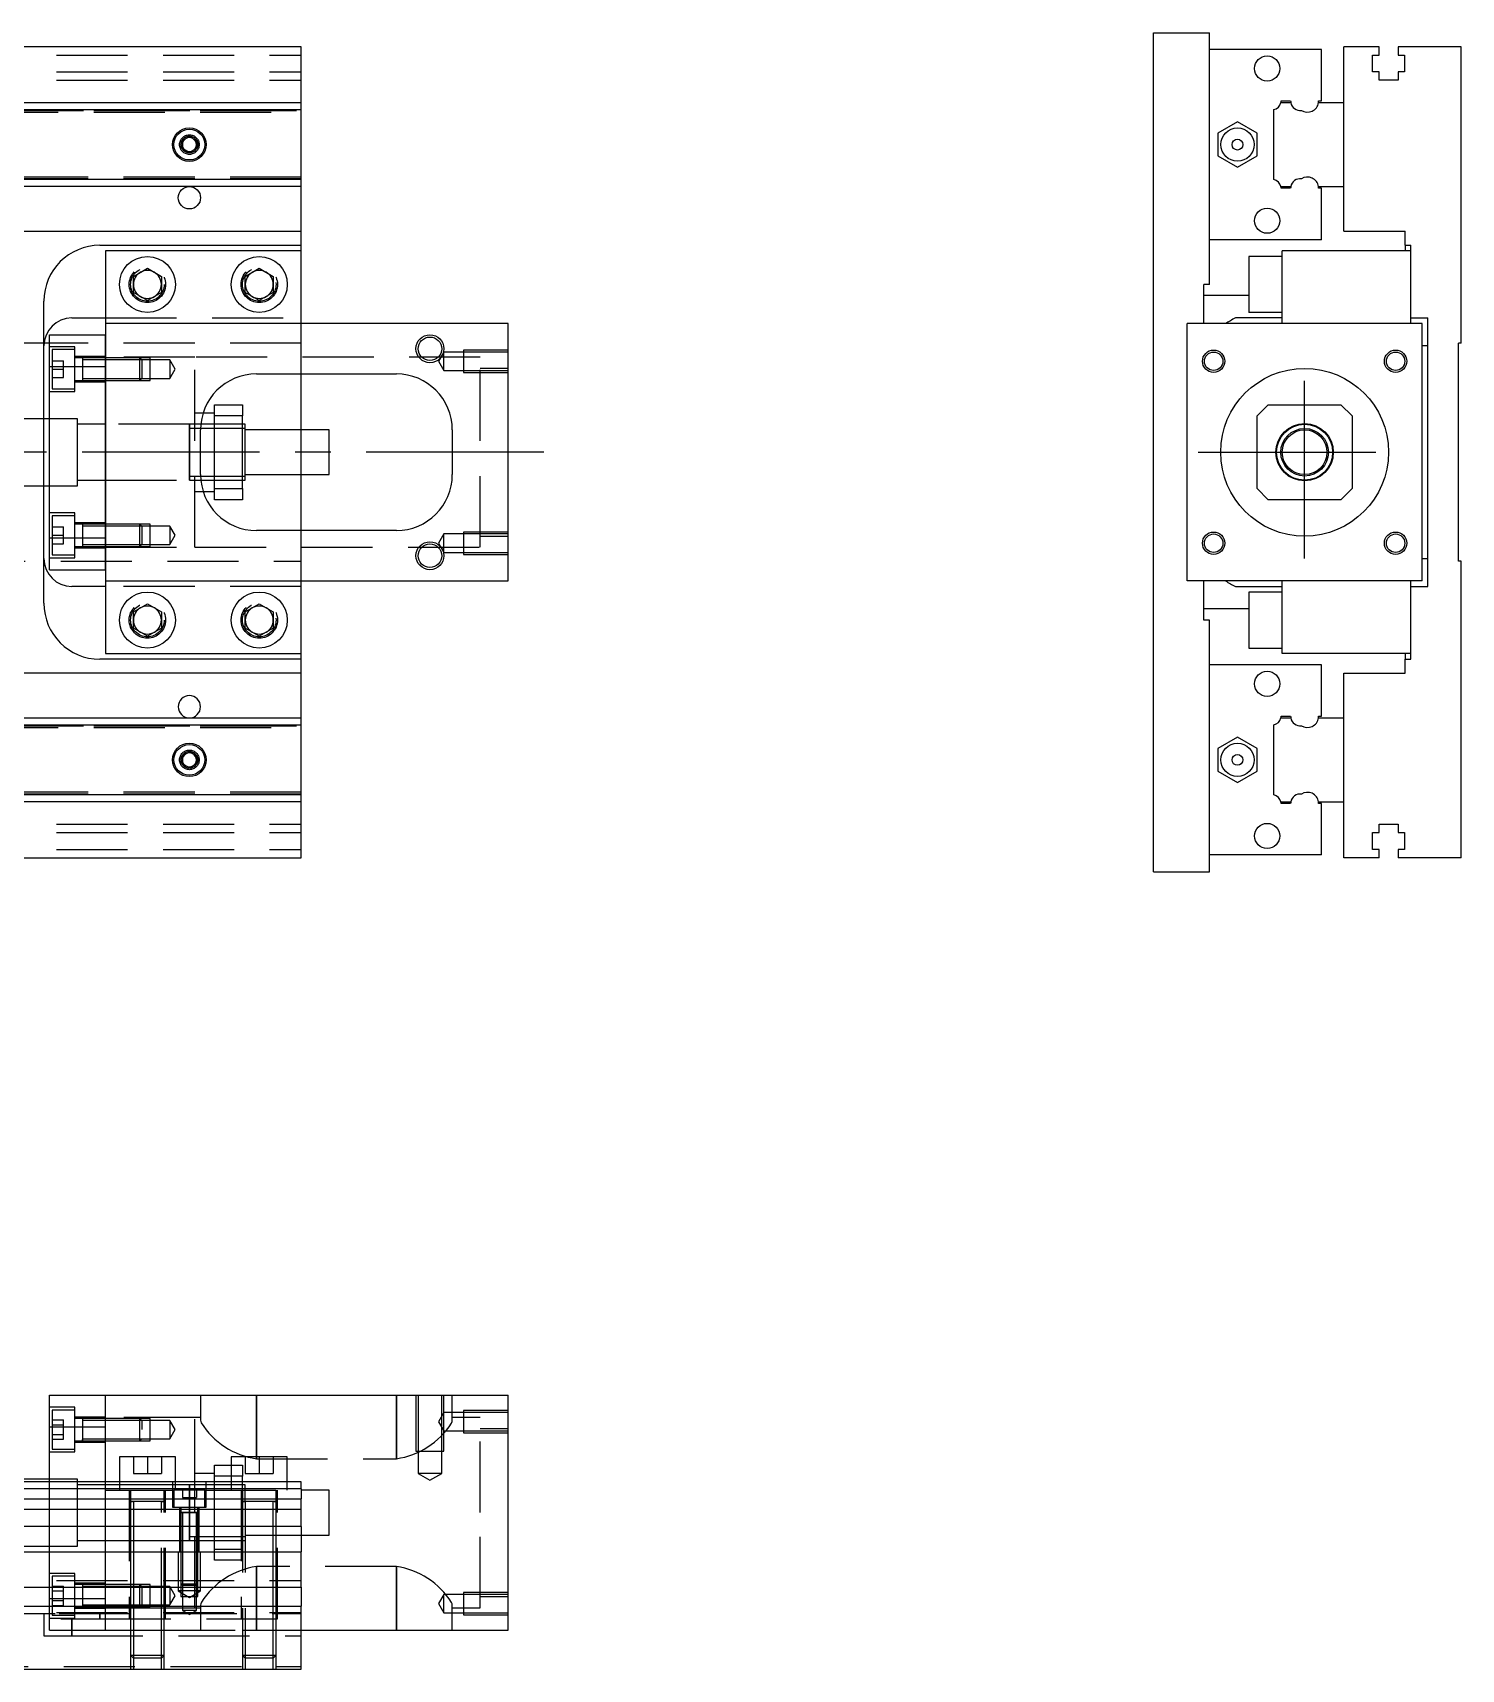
# Model space of a CAD drawing. Extents: x -10 to 727, y -273 to 77.
# Drawn here: x 472 to 727.4, y -217.6 to 75 of the extents above; entities that cross this region are included whole.
import ezdxf

# ---------------------------------------------------------------- set-up
doc = ezdxf.new("R2010")
doc.units = 0
doc.linetypes.add('CENTER', pattern=[50.8, 31.75, -6.35, 6.35, -6.35])
doc.linetypes.add('DASHED', pattern=[19.05, 12.7, -6.35])
doc.layers.get('0').update_dxf_attribs({"linetype": 'CONTINUOUS'})
doc.layers.add('CENTER', color=1, linetype='CENTER')

msp = doc.modelspace()

# ---------------------------------------------------------------- linework, layer by layer
at = {"color": 7, "linetype": 'CONTINUOUS'}
for p, q in [((672.35, -75), (672.35, 75)), ((672.35, 75), (682.35, 75)), ((682.35, 30), (682.35, 75)), ((520, 72.5), (335, 72.5)), ((520, 62.5), (520, 72.5)), ((702.35, 72), (682.35, 72)), ((702.35, 62.8), (702.35, 72)), ((706.35, 62.5), (706.35, 72.5)), ((712.65, 72.5), (706.35, 72.5)), ((711.5, 71), (712.65, 71)), ((711.5, 68), (711.5, 71)), ((712.65, 71), (712.65, 72.5)), ((716.05, 72.5), (716.05, 71)), ((727.35, 72.5), (716.05, 72.5)), ((716.05, 71), (717.2, 71)), ((717.2, 71), (717.2, 68)), ((727.35, 19.5), (727.35, 72.5)), ((712.65, 68), (711.5, 68)), ((712.65, 66.5), (712.65, 68)), ((716.05, 68), (716.05, 66.5)), ((717.2, 68), (716.05, 68)), ((716.05, 66.5), (712.65, 66.5)), ((335, 62.5), (520, 62.5)), ((520, 61.247728), (520, 62.5)), ((695.102272, 62.5), (696.87668, 62.5)), ((695.147056, 62.8), (696.85, 62.8)), ((701.827372, 62.5), (706.35, 62.5)), ((701.85, 62.8), (702.35, 62.8)), ((706.35, 47.5), (706.35, 62.5)), ((706.35, 47.5), (706.35, 62.5)), ((335, 61.247728), (520, 61.247728)), ((520, 48.752272), (520, 61.247728)), ((687.35, 59.041452), (683.85, 57.020726)), ((690.849999, 57.020726), (687.35, 59.041452)), ((693.85, 48.752272), (693.85, 61.247728)), ((498.75, 55.721688), (500, 56.443376)), ((498.75, 54.278312), (498.75, 55.721688)), ((500, 56.443376), (501.25, 55.721688)), ((501.25, 55.721688), (501.25, 54.278312)), ((683.85, 57.020726), (683.849999, 52.979274)), ((690.849999, 52.979274), (690.849999, 57.020726)), ((500, 53.556624), (498.75, 54.278312)), ((501.25, 54.278312), (500, 53.556624)), ((683.849999, 52.979274), (687.35, 50.958548)), ((687.35, 50.958548), (690.849999, 52.979274)), ((520, 48.752272), (335, 48.752272)), ((520, 47.5), (335, 47.5)), ((520, 47.5), (520, 48.752272)), ((520, 39.5), (520, 47.5)), ((695.102272, 47.5), (696.87668, 47.5)), ((696.85, 47.2), (695.147056, 47.2)), ((701.827372, 47.5), (706.35, 47.5)), ((702.35, 47.2), (701.85, 47.2)), ((702.35, 38), (702.35, 47.2)), ((706.35, 39.5), (706.35, 47.5)), ((446.708204, 39.5), (520, 39.5)), ((520, 37), (520, 39.5)), ((706.35, 39.5), (717.35, 39.5)), ((717.35, 37), (717.35, 39.5)), ((484, 37), (520, 37)), ((520, 36), (485, 36)), ((485, 36), (485, 23)), ((520, 36), (520, 37)), ((520, 23), (520, 36)), ((702.35, 38), (682.35, 38)), ((718.35, 36), (695.35, 36)), ((695.35, 23), (695.35, 36)), ((717.35, 37), (718.35, 37)), ((717.35, 37), (717.35, 36)), ((718.35, 36), (718.35, 37)), ((718.35, 24), (718.35, 36)), ((718.35, 24), (718.35, 36)), ((490, 31.443376), (492.5, 32.886752)), ((492.5, 32.886752), (495, 31.443376)), ((510, 31.443376), (512.5, 32.886752)), ((512.5, 32.886752), (515, 31.443376)), ((689.35, 35), (689.35, 30)), ((695.35, 35), (689.35, 35)), ((490, 28.556624), (490, 31.443376)), ((495, 31.443376), (495, 28.556624)), ((510, 28.556624), (510, 31.443376)), ((515, 31.443376), (515, 28.556624)), ((682.35, 30), (681.35, 30)), ((681.35, 23), (681.35, 30)), ((689.35, 30), (689.35, 25)), ((474, 6), (474, 27)), ((492.5, 27.113248), (490, 28.556624)), ((495, 28.556624), (492.5, 27.113248)), ((512.5, 27.113248), (510, 28.556624)), ((515, 28.556624), (512.5, 27.113248)), ((689.35, 28), (681.35, 28)), ((479, 24), (485, 24)), ((695.35, 24), (686.980684, 24)), ((695.35, 25), (689.35, 25)), ((718.35, 23), (718.35, 24)), ((718.35, 24), (721.35, 24)), ((721.35, -24), (721.35, 24)), ((475, 15.32971), (475, 21)), ((475, 21), (485, 21)), ((485, 23), (485, 15.32971)), ((557, 23), (485, 23)), ((557, -23), (557, 23)), ((678.35, -23), (678.35, 23)), ((720.35, 23), (678.35, 23)), ((720.35, -23), (720.35, 23)), ((721.35, 19), (720.35, 19)), ((727.35, 19.5), (726.85, 19.5)), ((726.85, -19.5), (726.85, 19.5)), ((475, 15.32971), (485, 15.32971)), ((475, -15.32971), (475, 15.32971)), ((485, 15.32971), (485, -15.32971)), ((485, -15.32971), (485, 15.32971)), ((512, 14), (537, 14)), ((520, 4), (520, 14)), ((475, 6), (470, 6)), ((504.5, 7), (502.460608, 7)), ((504.5, 8.5), (509.5, 8.5)), ((504.5, 6.5), (504.5, 8.5)), ((509.5, 6.5), (504.5, 6.5)), ((504.5, -6.5), (504.5, 6.5)), ((509.5, 8.5), (509.5, 6.5)), ((509.5, -6.5), (509.5, 6.5)), ((692.85, 8.5), (690.85, 6.5)), ((690.85, -6.5), (690.85, 6.5)), ((692.85, 8.5), (705.85, 8.5)), ((707.85, 6.5), (705.85, 8.5)), ((707.85, 6.5), (707.85, -6.5)), ((502, -4), (502, 4)), ((504.5, 4.25), (502.003126, 4.25)), ((509.5, 4.25), (504.5, 4.25)), ((510, 5), (509.5, 5)), ((510, 4.25), (509.5, 4.25)), ((510, 0), (510, 5)), ((525, 4), (510, 4)), ((525, 0), (525, 4)), ((547, 4), (547, -4)), ((510, -5), (510, 0)), ((525, -4), (525, 0)), ((501, -4.25), (502.003126, -4.25)), ((502.003126, -4.25), (504.5, -4.25)), ((504.5, -4.25), (509.5, -4.25)), ((509.5, -4.25), (510, -4.25)), ((509.5, -5), (510, -5)), ((510, -4), (525, -4)), ((520, -14), (520, -4)), ((470, -6), (475, -6)), ((474, -27), (474, -6)), ((502.460608, -7), (504.5, -7)), ((504.5, -6.5), (509.5, -6.5)), ((504.5, -8.5), (504.5, -6.5)), ((509.5, -8.5), (504.5, -8.5)), ((509.5, -6.5), (509.5, -8.5)), ((690.85, -6.5), (692.85, -8.5)), ((705.85, -8.5), (692.85, -8.5)), ((705.85, -8.5), (707.85, -6.5)), ((537, -14), (512, -14)), ((475, -15.32971), (485, -15.32971)), ((475, -21), (475, -15.32971)), ((485, -15.32971), (485, -23)), ((720.35, -19), (721.35, -19)), ((727.35, -19.5), (726.85, -19.5)), ((727.35, -72.5), (727.35, -19.5)), ((475, -21), (485, -21)), ((485, -23), (557, -23)), ((485, -23), (485, -36)), ((520, -36), (520, -23)), ((720.35, -23), (678.35, -23)), ((681.35, -30), (681.35, -23)), ((695.35, -36), (695.35, -23)), ((718.35, -24), (718.35, -23)), ((485, -24), (479, -24)), ((686.980684, -24), (695.35, -24)), ((689.35, -25), (689.35, -30)), ((695.35, -25), (689.35, -25)), ((718.35, -36), (718.35, -24)), ((718.35, -36), (718.35, -24)), ((718.35, -24), (721.35, -24)), ((490, -28.556624), (492.5, -27.113248)), ((490, -31.443376), (490, -28.556624)), ((492.5, -27.113248), (495, -28.556624)), ((495, -28.556624), (495, -31.443376)), ((510, -28.556624), (512.5, -27.113248)), ((510, -31.443376), (510, -28.556624)), ((512.5, -27.113248), (515, -28.556624)), ((515, -28.556624), (515, -31.443376)), ((689.35, -28), (681.35, -28)), ((492.5, -32.886752), (490, -31.443376)), ((495, -31.443376), (492.5, -32.886752)), ((512.5, -32.886752), (510, -31.443376)), ((515, -31.443376), (512.5, -32.886752)), ((682.35, -30), (681.35, -30)), ((682.35, -75), (682.35, -30)), ((689.35, -30), (689.35, -35)), ((689.35, -35), (695.35, -35)), ((520, -37), (484, -37)), ((485, -36), (520, -36)), ((520, -37), (520, -36)), ((520, -39.5), (520, -37)), ((702.35, -38), (682.35, -38)), ((718.35, -36), (695.35, -36)), ((702.35, -47.2), (702.35, -38)), ((717.35, -36), (717.35, -37)), ((717.35, -37), (718.35, -37)), ((717.35, -39.5), (717.35, -37)), ((718.35, -37), (718.35, -36)), ((520, -39.5), (446.708204, -39.5)), ((520, -47.5), (520, -39.5)), ((706.35, -47.5), (706.35, -39.5)), ((706.35, -39.5), (717.35, -39.5)), ((335, -47.5), (520, -47.5)), ((335, -48.752272), (520, -48.752272)), ((520, -48.752272), (520, -47.5)), ((520, -61.247728), (520, -48.752272)), ((693.85, -61.247728), (693.85, -48.752272)), ((695.102272, -47.5), (696.87668, -47.5)), ((695.147056, -47.2), (696.85, -47.2)), ((701.827372, -47.5), (706.35, -47.5)), ((701.85, -47.2), (702.35, -47.2)), ((706.35, -62.5), (706.35, -47.5)), ((706.35, -62.5), (706.35, -47.5)), ((687.35, -50.958548), (683.85, -52.979274)), ((690.849999, -52.979274), (687.35, -50.958548)), ((498.75, -54.278312), (500, -53.556624)), ((498.75, -55.721688), (498.75, -54.278312)), ((500, -53.556624), (501.25, -54.278312)), ((501.25, -54.278312), (501.25, -55.721688)), ((683.85, -52.979274), (683.849999, -57.020726)), ((690.849999, -57.020726), (690.849999, -52.979274)), ((500, -56.443376), (498.75, -55.721688)), ((501.25, -55.721688), (500, -56.443376)), ((683.849999, -57.020726), (687.35, -59.041452)), ((687.35, -59.041452), (690.849999, -57.020726)), ((520, -61.247728), (335, -61.247728)), ((520, -62.5), (520, -61.247728)), ((520, -62.5), (335, -62.5)), ((520, -72.5), (520, -62.5)), ((695.102272, -62.5), (696.87668, -62.5)), ((696.85, -62.8), (695.147056, -62.8)), ((701.827372, -62.5), (706.35, -62.5)), ((702.35, -62.8), (701.85, -62.8)), ((702.35, -72), (702.35, -62.8)), ((706.35, -72.5), (706.35, -62.5)), ((712.65, -66.5), (716.05, -66.5)), ((712.65, -68), (712.65, -66.5)), ((716.05, -66.5), (716.05, -68)), ((711.5, -68), (712.65, -68)), ((711.5, -71), (711.5, -68)), ((716.05, -68), (717.2, -68)), ((717.2, -68), (717.2, -71)), ((335, -72.5), (520, -72.5)), ((702.35, -72), (682.35, -72)), ((712.65, -72.5), (706.35, -72.5)), ((712.65, -71), (711.5, -71)), ((712.65, -72.5), (712.65, -71)), ((716.05, -71), (716.05, -72.5)), ((717.2, -71), (716.05, -71)), ((727.35, -72.5), (716.05, -72.5)), ((672.35, -75), (682.35, -75)), ((475, -174.25029), (475, -168.58)), ((475, -168.58), (485, -168.58)), ((485, -168.58), (557, -168.58)), ((485, -184.08), (485, -168.58)), ((557, -210.58), (557, -168.58)), ((475, -184.08), (475, -174.25029)), ((475, -174.25029), (485, -174.25029)), ((497.5, -179.58), (487.5, -179.58)), ((487.5, -179.58), (487.5, -184.08)), ((497.5, -184.08), (497.5, -179.58)), ((517.5, -179.58), (507.5, -179.58)), ((507.5, -179.58), (507.5, -184.08)), ((517.5, -184.08), (517.5, -179.58)), ((520, -184.08), (330.5, -184.08)), ((475, -183.58), (470, -183.58)), ((520, -185.332272), (520, -184.08)), ((520, -185.332272), (330.5, -185.332272)), ((330.5, -187.10668), (520, -187.10668)), ((500, -189.58), (500, -184.579994)), ((500, -194.580006), (500, -184.579994)), ((500, -185.33), (500, -185.58)), ((501, -185.33), (500, -185.33)), ((500, -186.88), (500, -188.58)), ((504.5, -185.33), (501, -185.33)), ((507.5, -185.33), (504.5, -185.33)), ((509.5, -185.33), (507.5, -185.33)), ((510, -185.33), (509.5, -185.33)), ((520, -185.332272), (520, -187.10668)), ((520, -189.003076), (520, -187.10668)), ((520, -189.003076), (330.5, -189.003076)), ((520, -192.057372), (520, -189.003076)), ((520, -192.057372), (330.5, -192.057372)), ((520, -192.057372), (520, -196.58)), ((501.5, -193.83), (504.5, -193.83)), ((504.5, -193.83), (509.5, -193.83)), ((0, -196.58), (520, -196.58)), ((520, -202.88), (520, -196.58)), ((0, -202.88), (520, -202.88)), ((520, -202.88), (520, -206.28)), ((0, -206.28), (520, -206.28)), ((520, -217.58), (520, -206.28)), ((520, -210.58), (557, -210.58)), ((0, -217.58), (520, -217.58))]:
    msp.add_line(p, q, dxfattribs=at)
at = {"color": 3, "linetype": 'DASHED'}
for p, q in [((0, 71), (520, 71)), ((0, 68), (520, 68)), ((0, 66.5), (520, 66.5)), ((330.5, 61.1), (520, 61.1)), ((330.5, 60.8), (520, 60.8)), ((335, 61.1147), (520, 61.1147)), ((501.477374, 55.25955), (501.5, 55)), ((520, 49.2), (330.5, 49.2)), ((520, 48.9), (330.5, 48.9)), ((520, 48.8853), (335, 48.8853)), ((489.5, 30), (489.520026, 30.346056)), ((515.477798, 30.364306), (515.5, 30)), ((485, 24), (520, 24)), ((485, 15.32971), (485, 21)), ((520, 14), (520, 23)), ((520, 19.5), (76.969694, 19.5)), ((479.5, 18.849242), (475, 18.849242)), ((475.5, 18.349242), (475.5, 11.349242)), ((479.5, 18.349242), (475.5, 18.349242)), ((479.5, 10.849242), (479.5, 18.849242)), ((545.5, 17.913456), (544.547372, 16.263456)), ((545.5, 14.613456), (545.5, 17.913456)), ((549, 17.913456), (545.5, 17.913456)), ((549, 18.26345), (549, 14.26346)), ((557, 18.26345), (549, 18.26345)), ((557, 17.913456), (549, 17.913456)), ((475.5, 16.349242), (477.5, 16.349242)), ((475.5, 14.849242), (477.5, 14.849242)), ((477.5, 14.849242), (477.5, 16.349242)), ((477.5, 13.349242), (477.5, 14.849242)), ((485, 17.099242), (479.5, 17.099242)), ((480.9, 16.849242), (479.5, 16.849242)), ((480.9, 16.849242), (480.895, 16.849242)), ((480.9, 16.849248), (480.9, 12.849238)), ((480.9, 16.849248), (480.9, 12.849238)), ((480.9, 16.849242), (480.9, 16.63278)), ((480.905, 16.849242), (480.9, 16.849242)), ((485, 16.849242), (480.9, 16.849242)), ((480.9, 16.63278), (480.9, 13.065704)), ((485, 16.499242), (480.9, 16.499242)), ((501, 17), (485, 17)), ((491.15, 16.849242), (485, 16.849242)), ((491.15, 16.849238), (485, 16.849238)), ((491.5, 16.499242), (485, 16.499242)), ((491.15, 12.849242), (491.15, 16.849242)), ((491.5, 16.499242), (491.15, 16.849242)), ((493, 16.849238), (491.15, 16.849238)), ((491.5, 16.499242), (491.5, 13.199242)), ((493, 16.499242), (491.5, 16.499242)), ((493, 12.849248), (493, 16.849238)), ((496.5, 16.499242), (493, 16.499242)), ((496.5, 16.499242), (496.5, 13.199242)), ((497.452628, 14.849242), (496.5, 16.499242)), ((496.5, 13.199242), (497.452628, 14.849242)), ((501, -17), (501, 17)), ((552, 17), (501, 17)), ((544.547372, 16.263456), (545.5, 14.613456)), ((552, -17), (552, 17)), ((557, 15), (552, 15)), ((475.5, 13.349242), (477.5, 13.349242)), ((479.5, 12.849242), (480.9, 12.849242)), ((479.5, 12.599242), (485, 12.599242)), ((480.895, 12.849242), (480.9, 12.849242)), ((480.9, 13.199242), (485, 13.199242)), ((480.9, 13.065704), (480.9, 12.849242)), ((480.9, 12.849242), (480.905, 12.849242)), ((480.9, 12.849242), (485, 12.849242)), ((485, 13.199242), (491.5, 13.199242)), ((485, 12.849248), (491.15, 12.849248)), ((485, 12.849242), (491.15, 12.849242)), ((491.15, 12.849242), (491.5, 13.199242)), ((491.15, 12.849248), (493, 12.849248)), ((491.5, 13.199242), (493, 13.199242)), ((493, 13.199242), (496.5, 13.199242)), ((545.5, 14.613456), (549, 14.613456)), ((549, 14.613456), (557, 14.613456)), ((549, 14.26346), (557, 14.26346)), ((475, 10.849242), (479.5, 10.849242)), ((475.5, 11.349242), (479.5, 11.349242)), ((474, -6), (474, 6)), ((480, 6), (475, 6)), ((480, 0), (480, 6)), ((502.460608, 7), (501, 7)), ((485, 5), (480, 5)), ((500.005, 5), (485, 5)), ((501, 5), (499.995, 5)), ((500, -5.000006), (500, 5.000006)), ((500, 4.25), (500, 5.000006)), ((500, 4.43509), (500, 5)), ((500, 5), (500, 4.435078)), ((500, 4.435078), (500, -4.435962)), ((500, 4.25), (500, -4.25)), ((501, 4.25), (500, 4.25)), ((502.050126, 5), (501, 5)), ((502.003126, 4.25), (501, 4.25)), ((504.5, 5), (502.050126, 5)), ((509.5, 5), (504.5, 5)), ((520, -4), (520, 4)), ((480, -6), (480, 0)), ((480, -5), (485, -5)), ((485, -5), (500.005, -5)), ((499.995, -5), (501, -5)), ((500, -5.000006), (500, -4.25)), ((500, -4.25), (501, -4.25)), ((500, -5), (500, -4.435962)), ((500, -4.435962), (500, -5)), ((501, -5), (502.050126, -5)), ((502.050126, -5), (504.5, -5)), ((504.5, -5), (509.5, -5)), ((475, -6), (480, -6)), ((501, -7), (502.460608, -7)), ((479.5, -10.849242), (475, -10.849242)), ((475.5, -11.349242), (475.5, -18.349242)), ((479.5, -11.349242), (475.5, -11.349242)), ((479.5, -18.849242), (479.5, -10.849242)), ((475.5, -13.349242), (477.5, -13.349242)), ((477.5, -14.849242), (477.5, -13.349242)), ((485, -12.599242), (479.5, -12.599242)), ((480.9, -12.849242), (479.5, -12.849242)), ((480.9, -12.849242), (480.895, -12.849242)), ((480.9, -12.849238), (480.9, -16.849248)), ((480.9, -12.849238), (480.9, -16.849248)), ((480.9, -12.849242), (480.9, -13.065704)), ((480.905, -12.849242), (480.9, -12.849242)), ((485, -12.849242), (480.9, -12.849242)), ((480.9, -13.065704), (480.9, -16.63278)), ((485, -13.199242), (480.9, -13.199242)), ((491.15, -12.849242), (485, -12.849242)), ((491.15, -12.849248), (485, -12.849248)), ((491.5, -13.199242), (485, -13.199242)), ((491.15, -16.849242), (491.15, -12.849242)), ((491.5, -13.199242), (491.15, -12.849242)), ((493, -12.849248), (491.15, -12.849248)), ((491.5, -13.199242), (491.5, -16.499242)), ((493, -13.199242), (491.5, -13.199242)), ((493, -16.849238), (493, -12.849248)), ((496.5, -13.199242), (493, -13.199242)), ((496.5, -13.199242), (496.5, -16.499242)), ((497.452628, -14.849242), (496.5, -13.199242)), ((520, -23), (520, -14)), ((545.5, -14.613456), (544.547372, -16.263456)), ((545.5, -17.913456), (545.5, -14.613456)), ((549, -14.613456), (545.5, -14.613456)), ((549, -14.26346), (549, -18.26345)), ((557, -14.26346), (549, -14.26346)), ((557, -14.613456), (549, -14.613456)), ((475.5, -14.849242), (477.5, -14.849242)), ((475.5, -16.349242), (477.5, -16.349242)), ((477.5, -16.349242), (477.5, -14.849242)), ((479.5, -16.849242), (480.9, -16.849242)), ((479.5, -17.099242), (485, -17.099242)), ((480.895, -16.849242), (480.9, -16.849242)), ((480.9, -16.499242), (485, -16.499242)), ((480.9, -16.63278), (480.9, -16.849242)), ((480.9, -16.849242), (480.905, -16.849242)), ((480.9, -16.849242), (485, -16.849242)), ((485, -21), (485, -15.32971)), ((485, -16.499242), (491.5, -16.499242)), ((485, -16.849238), (491.15, -16.849238)), ((485, -16.849242), (491.15, -16.849242)), ((485, -17), (501, -17)), ((491.15, -16.849242), (491.5, -16.499242)), ((491.15, -16.849238), (493, -16.849238)), ((491.5, -16.499242), (493, -16.499242)), ((493, -16.499242), (496.5, -16.499242)), ((496.5, -16.499242), (497.452628, -14.849242)), ((501, -17), (552, -17)), ((544.547372, -16.263456), (545.5, -17.913456)), ((552, -15), (557, -15)), ((76.969694, -19.5), (520, -19.5)), ((475, -18.849242), (479.5, -18.849242)), ((475.5, -18.349242), (479.5, -18.349242)), ((545.5, -17.913456), (549, -17.913456)), ((549, -17.913456), (557, -17.913456)), ((549, -18.26345), (557, -18.26345)), ((520, -24), (485, -24)), ((489.5, -30), (489.520026, -29.653944)), ((515.477798, -29.635694), (515.5, -30)), ((330.5, -48.9), (520, -48.9)), ((330.5, -49.2), (520, -49.2)), ((335, -48.8853), (520, -48.8853)), ((498.5, -55), (498.52041, -54.75339)), ((520, -60.8), (330.5, -60.8)), ((520, -61.1), (330.5, -61.1)), ((520, -61.1147), (335, -61.1147)), ((0, -66.5), (520, -66.5)), ((0, -68), (520, -68)), ((0, -71), (520, -71)), ((502, -168.58), (502, -173.057288)), ((512, -179.93635), (512, -168.58)), ((512, -168.58), (512, -179.93635)), ((537, -168.58), (537, -179.93635)), ((537, -179.93635), (537, -168.58)), ((540.500006, -168.58), (540.500006, -178.58)), ((540.9, -168.58), (540.9, -178.58)), ((545.1, -178.58), (545.1, -168.58)), ((545.499994, -178.58), (545.499994, -168.58)), ((547, -173.057288), (547, -168.58)), ((479.5, -170.730758), (475, -170.730758)), ((475.5, -171.230758), (475.5, -174.730758)), ((479.5, -171.230758), (475.5, -171.230758)), ((479.5, -178.730758), (479.5, -170.730758)), ((485, -172.480758), (479.5, -172.480758)), ((501, -172.58), (485, -172.58)), ((501, -185.58), (501, -172.58)), ((502, -172.58), (501, -172.58)), ((545.5, -171.666544), (544.547372, -173.316544)), ((549, -171.666544), (545.5, -171.666544)), ((552, -172.58), (547, -172.58)), ((549, -171.31655), (549, -175.31654)), ((557, -171.31655), (549, -171.31655)), ((557, -171.666544), (549, -171.666544)), ((552, -189.58), (552, -172.58)), ((475.5, -172.998706), (477.5, -172.998706)), ((475.5, -173.864732), (477.5, -173.864732)), ((475.5, -174.730758), (475.5, -178.230758)), ((477.5, -173.864732), (477.5, -172.998706)), ((477.5, -175.596782), (477.5, -173.864732)), ((480.9, -172.730758), (479.5, -172.730758)), ((480.9, -172.730758), (480.895, -172.730758)), ((480.9, -172.730752), (480.9, -176.730762)), ((480.9, -172.730752), (480.9, -173.080758)), ((480.9, -172.730758), (480.9, -172.947426)), ((485, -172.730758), (480.9, -172.730758)), ((480.905, -172.730758), (480.9, -172.730758)), ((480.9, -172.947426), (480.9, -174.730758)), ((480.9, -173.080758), (480.9, -174.597714)), ((485, -173.080758), (480.9, -173.080758)), ((480.9, -174.597714), (480.9, -174.863802)), ((480.9, -174.730758), (480.9, -176.730762)), ((480.9, -174.730758), (480.9, -176.51405)), ((480.9, -174.863802), (480.9, -176.380758)), ((491.15, -172.730758), (485, -172.730758)), ((491.15, -172.73076), (485, -172.730762)), ((491.5, -173.080758), (485, -173.080758)), ((491.15, -174.730758), (491.15, -172.730758)), ((491.5, -173.080758), (491.15, -172.730758)), ((493, -172.730762), (491.15, -172.73076)), ((491.15, -176.730758), (491.15, -174.730758)), ((491.5, -173.080758), (491.5, -174.730758)), ((493, -173.080758), (491.5, -173.080758)), ((493, -176.730752), (493, -172.730762)), ((496.5, -173.080758), (493, -173.080758)), ((496.5, -173.080758), (496.5, -174.730758)), ((497.452628, -174.730758), (496.5, -173.080758)), ((496.5, -174.730758), (496.5, -176.380758)), ((496.5, -176.380758), (497.452628, -174.730758)), ((502, -173.057288), (502.033206, -173.27572)), ((502.033206, -173.27572), (502.130496, -173.532408)), ((544.547372, -173.316544), (545.5, -174.966544)), ((545.5, -174.966544), (549, -174.966544)), ((546.848666, -173.575906), (546.961422, -173.294492)), ((546.961422, -173.294492), (547, -173.057288)), ((549, -174.966544), (557, -174.966544)), ((549, -175.31654), (557, -175.31654)), ((557, -174.58), (552, -174.58)), ((475.5, -175.596782), (477.5, -175.596782)), ((475.5, -176.462808), (477.5, -176.462808)), ((475.5, -178.230758), (479.5, -178.230758)), ((477.5, -176.462808), (477.5, -175.596782)), ((479.5, -176.730758), (480.905, -176.730758)), ((479.5, -176.980758), (485, -176.980758)), ((480.895, -176.730758), (485, -176.730758)), ((480.9, -176.380758), (480.9, -176.730762)), ((480.9, -176.380758), (485, -176.380758)), ((480.9, -176.51405), (480.9, -176.730758)), ((480.9, -176.51405), (480.9, -176.730758)), ((480.9, -176.730758), (480.9, -176.51409)), ((485, -176.380758), (491.5, -176.380758)), ((485, -176.730752), (491.15, -176.730756)), ((485, -176.730758), (491.15, -176.730758)), ((491.15, -176.730758), (491.5, -176.380758)), ((491.15, -176.730756), (493, -176.730752)), ((491.5, -176.380758), (493, -176.380758)), ((493, -176.380758), (496.5, -176.380758)), ((475, -178.730758), (479.5, -178.730758)), ((490, -179.58), (490, -182.58)), ((492.5, -179.58), (492.5, -182.58)), ((495, -179.58), (495, -182.58)), ((504.5, -181.08), (509.5, -181.08)), ((504.5, -183.08), (504.5, -181.08)), ((509.5, -181.08), (509.5, -183.08)), ((510, -179.58), (510, -182.58)), ((512, -179.93635), (537, -179.93635)), ((512.5, -179.58), (512.5, -182.58)), ((515, -179.58), (515, -182.58)), ((540.500006, -178.58), (545.499994, -178.58)), ((540.9, -178.58), (540.9, -182.58)), ((545.1, -182.58), (545.1, -178.58)), ((480, -183.58), (475, -183.58)), ((475, -196.58), (475, -184.08)), ((480, -184.08), (480, -183.58)), ((480, -189.58), (480, -184.08)), ((485, -185.58), (485, -184.08)), ((487.5, -184.08), (487.5, -185.58)), ((490, -182.58), (492.5, -182.58)), ((492.5, -182.58), (495, -182.58)), ((497, -184.08), (497, -188.58)), ((497.5, -185.58), (497.5, -184.08)), ((504.5, -182.58), (501, -182.58)), ((503, -188.58), (503, -184.08)), ((509.5, -183.08), (504.5, -183.08)), ((504.5, -185.58), (504.5, -183.08)), ((507.5, -184.08), (507.5, -185.58)), ((509.5, -185.58), (509.5, -183.08)), ((510, -182.58), (512.5, -182.58)), ((512.5, -182.58), (515, -182.58)), ((517.5, -185.58), (517.5, -184.08)), ((545.1, -182.58), (540.9, -182.58)), ((540.9, -182.58), (543, -183.792436)), ((543, -183.792436), (545.1, -182.58)), ((485, -184.58), (480, -184.58)), ((487.5, -184.58), (485, -184.58)), ((485, -185.58), (497.25, -185.58)), ((485, -196.58), (485, -185.58)), ((497.5, -184.58), (487.5, -184.58)), ((489.25, -185.58), (489.25, -208.58)), ((489.5, -185.58), (489.5, -187.58)), ((495.5, -187.58), (495.5, -185.58)), ((495.75, -208.58), (495.75, -185.58)), ((502.75, -185.58), (497.25, -185.58)), ((497.25, -185.58), (497.25, -188.58)), ((500.005, -184.58), (497.5, -184.58)), ((498.75, -185.58), (498.75, -186.88)), ((498.75, -186.88), (500, -186.88)), ((501, -184.58), (499.995, -184.58)), ((500, -184.58), (500, -185.144922)), ((500, -185.14491), (500, -184.58)), ((500, -185.144922), (500, -185.4797)), ((500, -185.58), (500, -186.88)), ((500, -186.88), (501.25, -186.88)), ((500, -186.97963), (500, -188.579882)), ((504.5, -184.58), (501, -184.58)), ((501, -188.58), (501, -185.58)), ((501.25, -185.58), (501.25, -186.88)), ((502.75, -185.58), (520, -185.58)), ((502.75, -188.58), (502.75, -185.58)), ((507.5, -184.58), (504.5, -184.58)), ((504.5, -196.08), (504.5, -185.58)), ((509.5, -184.58), (507.5, -184.58)), ((509.25, -185.58), (509.25, -208.58)), ((510, -184.58), (509.5, -184.58)), ((509.5, -185.58), (509.5, -187.58)), ((510, -185.58), (510, -184.58)), ((510, -187.58), (510, -185.58)), ((515.5, -187.58), (515.5, -185.58)), ((515.75, -208.58), (515.75, -185.58)), ((525, -185.58), (520, -185.58)), ((525, -193.58), (525, -185.58)), ((480, -195.58), (480, -189.58)), ((495.500006, -187.58), (489.499994, -187.58)), ((495.500006, -187.58), (489.499994, -187.58)), ((489.5, -187.575), (489.5, -187.58)), ((489.5, -187.58), (489.84965, -187.58)), ((489.849602, -187.58), (489.5, -187.58)), ((489.5, -187.58), (489.5, -196.58)), ((489.5, -187.58), (489.5, -187.585)), ((495.15035, -187.58), (489.849602, -187.58)), ((490, -187.58), (490, -196.58)), ((495, -208.58), (495, -187.58)), ((495.150204, -187.58), (495.5, -187.58)), ((495.5, -187.58), (495.15035, -187.58)), ((495.5, -187.58), (495.5, -187.575)), ((495.5, -208.58), (495.5, -187.58)), ((495.5, -187.585), (495.5, -187.58)), ((497, -188.58), (503, -188.58)), ((498.25, -188.58), (498.25, -196.58)), ((501.500006, -189.58), (498.499994, -189.58)), ((500, -189.58), (498.499994, -189.58)), ((498.5, -188.58), (498.5, -189.58)), ((498.5, -189.575), (498.5, -189.58)), ((498.5, -189.58), (498.62467, -189.58)), ((498.624678, -189.58), (498.5, -189.58)), ((498.5, -189.58), (498.5, -189.585)), ((498.5, -189.58), (498.5, -196.58)), ((498.62467, -189.58), (501.375392, -189.58)), ((499.998804, -189.58), (498.624678, -189.58)), ((498.75, -189.58), (498.75, -196.58)), ((501.37533, -189.58), (499.998804, -189.58)), ((500, -188.579882), (500, -189.379974)), ((500, -188.58), (500, -189.58)), ((500, -189.379974), (500, -189.58)), ((501.500006, -189.58), (500, -189.58)), ((500, -189.58), (500, -193.83)), ((500, -189.58), (500, -194.015962)), ((501, -189.58), (501, -188.58)), ((501, -206.58), (501, -189.58)), ((501.25, -196.58), (501.25, -189.58)), ((501.5, -189.58), (501.37533, -189.58)), ((501.375392, -189.58), (501.5, -189.58)), ((501.5, -189.58), (501.5, -188.58)), ((501.5, -189.58), (501.5, -189.575)), ((501.5, -189.585), (501.5, -189.58)), ((501.5, -196.58), (501.5, -189.58)), ((501.75, -196.58), (501.75, -188.58)), ((515.500006, -187.58), (509.499994, -187.58)), ((515.500006, -187.58), (509.499994, -187.58)), ((509.5, -187.575), (509.5, -187.58)), ((509.5, -187.58), (509.84965, -187.58)), ((509.849602, -187.58), (509.5, -187.58)), ((509.5, -187.58), (509.5, -187.585)), ((509.5, -187.58), (509.5, -208.58)), ((515.15035, -187.58), (509.849602, -187.58)), ((510, -187.58), (510, -208.58)), ((515, -196.58), (515, -187.58)), ((515.150204, -187.58), (515.5, -187.58)), ((515.5, -187.58), (515.15035, -187.58)), ((515.5, -187.58), (515.5, -187.575)), ((515.5, -187.585), (515.5, -187.58)), ((515.5, -196.58), (515.5, -187.58)), ((552, -206.58), (552, -189.58)), ((470, -195.58), (475, -195.58)), ((475, -195.58), (480, -195.58)), ((480, -194.58), (485, -194.58)), ((485, -194.58), (489.5, -194.58)), ((489.5, -194.58), (490, -194.58)), ((490, -194.58), (495, -194.58)), ((495, -194.58), (495.5, -194.58)), ((495.5, -194.58), (498.5, -194.58)), ((498.5, -194.58), (498.75, -194.58)), ((498.75, -194.58), (500, -194.58)), ((499.995, -194.58), (500, -194.58)), ((500, -194.580006), (500, -193.83)), ((500, -193.83), (501, -193.83)), ((500, -194.58), (500, -194.015962)), ((500, -194.015962), (500, -194.58)), ((500, -194.58), (500.005, -194.58)), ((500, -194.58), (501, -194.58)), ((501, -193.83), (501.25, -193.83)), ((501, -194.58), (501.25, -194.58)), ((501.25, -193.83), (501.5, -193.83)), ((501.25, -194.58), (501.5, -194.58)), ((501.5, -194.58), (504.5, -194.58)), ((504.5, -194.58), (509.5, -194.58)), ((509.5, -193.83), (510, -193.83)), ((509.5, -194.58), (510, -194.58)), ((510, -193.58), (515, -193.58)), ((515, -193.58), (515.5, -193.58)), ((515.5, -193.58), (520, -193.58)), ((520, -193.58), (525, -193.58)), ((475, -202.88), (475, -196.58)), ((485, -202.88), (485, -196.58)), ((489.5, -196.58), (489.5, -202.88)), ((490, -196.58), (490, -202.88)), ((498, -196.58), (498, -203.58)), ((498.5, -196.58), (498.5, -202.33)), ((498.500006, -196.58), (498.500006, -202.330006)), ((498.75, -196.58), (498.75, -202.58)), ((501.25, -202.58), (501.25, -196.58)), ((501.499994, -202.330006), (501.499994, -196.58)), ((501.5, -202.33), (501.5, -196.58)), ((502, -203.58), (502, -196.58)), ((504.5, -196.08), (509.5, -196.08)), ((504.5, -198.08), (504.5, -196.08)), ((509.5, -198.08), (504.5, -198.08)), ((515, -202.88), (515, -196.58)), ((515.5, -202.88), (515.5, -196.58)), ((0, -201.73), (520, -201.73)), ((479.5, -200.429242), (475, -200.429242)), ((475.5, -200.929242), (475.5, -202.88)), ((479.5, -200.929242), (475.5, -200.929242)), ((479.5, -208.429242), (479.5, -200.429242)), ((537, -199.22365), (512, -199.22365)), ((512, -210.58), (512, -199.22365)), ((512, -199.22365), (512, -208.58)), ((537, -199.22365), (537, -210.58)), ((537, -210.58), (537, -199.22365)), ((475, -204.90971), (475, -202.88)), ((475.5, -202.697192), (477.5, -202.697192)), ((475.5, -202.88), (475.5, -204.429242)), ((475.5, -203.563218), (477.5, -203.563218)), ((475.5, -204.429242), (475.5, -206.28)), ((477.5, -203.563218), (477.5, -202.697192)), ((477.5, -205.295268), (477.5, -203.563218)), ((485, -202.179242), (479.5, -202.179242)), ((480.9, -202.429242), (479.5, -202.429242)), ((480.9, -202.429242), (480.895, -202.429242)), ((480.9, -202.429238), (480.9, -206.429248)), ((480.9, -202.429238), (480.9, -206.429248)), ((480.9, -202.429238), (480.9, -202.779242)), ((480.9, -202.429242), (480.9, -202.64591)), ((485, -202.429242), (480.9, -202.429242)), ((480.905, -202.429242), (480.9, -202.429242)), ((480.9, -202.64591), (480.9, -202.879676)), ((480.9, -202.779242), (480.9, -202.88)), ((485, -202.779242), (480.9, -202.779242)), ((480.9, -202.879676), (480.9, -204.429242)), ((480.9, -202.88), (480.9, -204.296198)), ((480.9, -204.296198), (480.9, -204.562286)), ((480.9, -204.429242), (480.9, -206.429248)), ((480.9, -204.429242), (480.9, -206.429248)), ((480.9, -204.429242), (480.9, -206.212534)), ((480.9, -204.562286), (480.9, -206.079242)), ((489.5, -202.429242), (485, -202.429242)), ((489.5, -202.429248), (485, -202.429248)), ((489.5, -202.779242), (485, -202.779242)), ((485, -206.28), (485, -202.88)), ((490, -202.429242), (489.5, -202.429242)), ((490, -202.429248), (489.5, -202.429248)), ((490, -202.779242), (489.5, -202.779242)), ((489.5, -202.88), (489.5, -206.28)), ((491.15, -202.429242), (490, -202.429242)), ((491.15, -202.429248), (490, -202.429248)), ((491.5, -202.779242), (490, -202.779242)), ((490, -202.88), (490, -206.28)), ((491.15, -204.429242), (491.15, -202.429242)), ((491.5, -202.779242), (491.15, -202.429242)), ((493, -202.429248), (491.15, -202.429248)), ((491.15, -206.429242), (491.15, -204.429242)), ((491.5, -202.779242), (491.5, -204.429242)), ((493, -202.779242), (491.5, -202.779242)), ((491.5, -204.429242), (491.5, -206.079242)), ((493, -206.429238), (493, -202.429248)), ((496.5, -202.779242), (493, -202.779242)), ((496.5, -202.779242), (496.5, -204.429242)), ((497.452628, -204.429242), (496.5, -202.779242)), ((496.5, -204.429242), (496.5, -206.079242)), ((496.5, -206.079242), (497.452628, -204.429242)), ((502, -203.58), (498, -203.58)), ((498, -203.58), (500, -204.7347)), ((498.5, -202.33), (501.5, -202.33)), ((498.5, -202.33), (498.75, -202.58)), ((498.500006, -202.330006), (498.500006, -202.88)), ((498.500006, -202.88), (498.500006, -204.58)), ((498.500006, -204.58), (501.499994, -204.58)), ((501.25, -202.58), (498.75, -202.58)), ((498.75, -202.58), (498.75, -204.58)), ((498.75, -204.58), (498.75, -207.08)), ((500, -204.7347), (502, -203.58)), ((501.25, -202.58), (501.5, -202.33)), ((501.25, -204.58), (501.25, -202.58)), ((501.25, -207.08), (501.25, -204.58)), ((501.499994, -202.88), (501.499994, -202.330006)), ((501.499994, -204.58), (501.499994, -202.88)), ((515, -206.28), (515, -202.88)), ((515.5, -206.28), (515.5, -202.88)), ((545.5, -204.193456), (544.547372, -205.843456)), ((545.5, -207.493456), (545.5, -204.193456)), ((549, -204.193456), (545.5, -204.193456)), ((549, -203.84346), (549, -207.84345)), ((557, -203.84346), (549, -203.84346)), ((557, -204.193456), (549, -204.193456)), ((552, -204.58), (557, -204.58)), ((0, -207.43), (520, -207.43)), ((463.291796, -207.58), (476.708204, -207.58)), ((474, -207.58), (474, -208.58)), ((475, -204.90971), (485, -204.90971)), ((475, -206.28), (475, -204.90971)), ((475, -207.58), (475, -206.28)), ((475, -210.58), (475, -207.58)), ((475.5, -205.295268), (477.5, -205.295268)), ((475.5, -206.161294), (477.5, -206.161294)), ((475.5, -206.28), (475.5, -207.58)), ((475.5, -207.58), (475.5, -207.929242)), ((476.708204, -207.58), (520, -207.58)), ((477.5, -206.161294), (477.5, -205.295268)), ((479.5, -206.429242), (480.905, -206.429242)), ((479.5, -206.679242), (485, -206.679242)), ((480.895, -206.429242), (485, -206.429242)), ((480.9, -206.079242), (485, -206.079242)), ((480.9, -206.212534), (480.9, -206.280154)), ((480.9, -206.212534), (480.9, -206.280154)), ((480.9, -206.429242), (480.9, -206.212574)), ((480.9, -206.429242), (480.9, -206.212574)), ((480.9, -206.280154), (480.9, -206.429242)), ((480.9, -206.280154), (480.9, -206.429242)), ((484, -208.58), (484, -207.58)), ((484, -207.58), (484, -208.58)), ((485, -206.079242), (489.5, -206.079242)), ((485, -208.58), (485, -206.28)), ((485, -206.429238), (489.5, -206.429238)), ((485, -206.429242), (489.5, -206.429242)), ((485, -206.58), (489.5, -206.58)), ((489.5, -206.079242), (490, -206.079242)), ((489.5, -206.28), (489.5, -208.58)), ((489.5, -206.429238), (490, -206.429238)), ((489.5, -206.429242), (490, -206.429242)), ((489.5, -206.58), (490, -206.58)), ((490, -206.079242), (491.5, -206.079242)), ((490, -206.28), (490, -208.58)), ((490, -206.429238), (491.15, -206.429238)), ((490, -206.429242), (491.15, -206.429242)), ((490, -206.58), (501, -206.58)), ((491.15, -206.429242), (491.5, -206.079242)), ((491.15, -206.429238), (493, -206.429238)), ((491.5, -206.079242), (493, -206.079242)), ((493, -206.079242), (496.5, -206.079242)), ((501.25, -207.08), (498.75, -207.08)), ((498.75, -207.08), (500, -207.801688)), ((500, -207.801688), (501.25, -207.08)), ((501, -206.58), (502, -206.58)), ((502.038578, -205.865508), (502, -206.102712)), ((502, -206.102712), (502, -210.58)), ((502.151334, -205.584094), (502.038578, -205.865508)), ((515, -208.58), (515, -206.28)), ((515.5, -208.58), (515.5, -206.28)), ((544.547372, -205.843456), (545.5, -207.493456)), ((545.5, -207.493456), (549, -207.493456)), ((546.966794, -205.88428), (546.869504, -205.627592)), ((547, -206.102712), (546.966794, -205.88428)), ((547, -210.58), (547, -206.102712)), ((547, -206.58), (552, -206.58)), ((549, -207.493456), (557, -207.493456)), ((474, -208.58), (474, -211.58)), ((475, -208.429242), (479.5, -208.429242)), ((475, -210.58), (485, -210.58)), ((475.5, -207.929242), (479.5, -207.929242)), ((477, -208.58), (484, -208.58)), ((479, -211.58), (479, -208.58)), ((479, -208.58), (479, -210.58)), ((479, -210.58), (479, -211.58)), ((484, -208.58), (520, -208.58)), ((485, -210.58), (485, -208.58)), ((485, -210.58), (489.5, -210.58)), ((489.5, -208.58), (489.5, -215.08)), ((489.5, -210.58), (490, -210.58)), ((489.500006, -208.58), (489.500002, -215.08)), ((490, -208.58), (490, -215.58)), ((490, -210.58), (495, -210.58)), ((495, -215.58), (495, -208.58)), ((495, -210.58), (495.5, -210.58)), ((495.499998, -215.08), (495.499994, -208.58)), ((495.5, -215.08), (495.5, -208.58)), ((495.5, -210.58), (509.5, -210.58)), ((509.5, -208.58), (509.5, -215.08)), ((509.5, -210.58), (510, -210.58)), ((509.500006, -208.58), (509.500002, -215.08)), ((510, -208.58), (510, -215.58)), ((510, -210.58), (515, -210.58)), ((512, -208.58), (512, -210.58)), ((515, -215.58), (515, -208.58)), ((515, -210.58), (515.5, -210.58)), ((515.499998, -215.08), (515.499994, -208.58)), ((515.5, -215.08), (515.5, -208.58)), ((515.5, -210.58), (520, -210.58)), ((549, -207.84345), (557, -207.84345)), ((474, -211.58), (479, -211.58)), ((479, -211.58), (520, -211.58)), ((489.5, -215.08), (495.5, -215.08)), ((489.5, -215.08), (490, -215.58)), ((489.500002, -215.08), (489.500006, -217.58)), ((495, -215.58), (490, -215.58)), ((490, -215.58), (490, -217.58)), ((495, -215.58), (495.5, -215.08)), ((495, -217.58), (495, -215.58)), ((495.499994, -217.58), (495.499998, -215.08)), ((509.5, -215.08), (515.5, -215.08)), ((509.5, -215.08), (510, -215.58)), ((509.500002, -215.08), (509.500006, -217.58)), ((515, -215.58), (510, -215.58)), ((510, -215.58), (510, -217.58)), ((515, -215.58), (515.5, -215.08)), ((515, -217.58), (515, -215.58)), ((515.499994, -217.58), (515.499998, -215.08)), ((77.499994, -217.08), (520, -217.08))]:
    msp.add_line(p, q, dxfattribs=at)
at = {"color": 7, "linetype": 'CONTINUOUS'}
for centre, radius in [((692.649999, 68.6), 2.25), ((500, 55), 3), ((500, 55), 2.75), ((687.35, 55), 2.97), ((687.35, 55), 0.97), ((500, 45.5), 2), ((692.649999, 41.4), 2.25), ((492.5, 30), 5), ((512.5, 30), 5), ((543, 18.5), 2.1), ((683.086544, 16.263456), 1.65), ((715.613456, 16.263456), 1.65), ((699.35, 0), 15), ((699.35, 0), 5.125), ((699.35, 0), 5), ((699.35, 0), 4.25), ((699.35, 0), 4), ((683.086544, -16.263456), 1.65), ((715.613456, -16.263456), 1.65), ((543, -18.5), 2.1), ((492.5, -30), 5), ((512.5, -30), 5), ((692.649999, -41.4), 2.25), ((500, -55), 3), ((500, -55), 2.75), ((687.35, -55), 2.97), ((687.35, -55), 0.97), ((692.649999, -68.6), 2.25)]:
    msp.add_circle(centre, radius, dxfattribs=at)
at = {"color": 3, "linetype": 'DASHED'}
for centre, radius in [((500, 55), 1.75), ((500, 55), 1.5), ((492.5, 30), 3.25), ((492.5, 30), 3), ((512.5, 30), 3.25), ((512.5, 30), 3), ((492.5, -30), 3.25), ((492.5, -30), 3), ((512.5, -30), 3.25), ((512.5, -30), 3), ((500, -55), 1.75), ((500, -55), 1.5)]:
    msp.add_circle(centre, radius, dxfattribs=at)
at = {"color": 3, "linetype": 'CONTINUOUS'}
for centre, radius in [((543, 18.5), 2.5), ((683.086544, 16.263456), 2), ((715.613456, 16.263456), 2), ((683.086544, -16.263456), 2), ((715.613456, -16.263456), 2), ((543, -18.5), 2.5)]:
    msp.add_circle(centre, radius, dxfattribs=at)
at = {"color": 7, "linetype": 'CONTINUOUS'}
for centre, radius, start, end in [((693.45, 62.9), 1.7, 283.608961, 346.391039), ((693.45, 62.9), 1.7, 346.391039, 356.627713), ((698.55, 62.8), 1.7, 180, 190.164249), ((698.55, 62.8), 1.7, 190.164249, 277.540197), ((699.85, 62.8), 2, 237.42103, 351.373073), ((699.85, 62.8), 2, 351.373073, 0), ((500, 55), 1.25, 120, 180), ((500, 55), 1.25, 60, 120), ((500, 55), 1.25, 0, 60), ((500, 55), 1.25, 180, 240), ((500, 55), 1.25, 240, 300), ((500, 55), 1.25, 300, 0), ((693.45, 47.1), 1.7, 13.608961, 76.391039), ((693.45, 47.1), 1.7, 3.372287, 13.608961), ((698.55, 47.2), 1.7, 169.835751, 180), ((698.55, 47.2), 1.7, 82.459803, 169.835751), ((699.85, 47.2), 2, 8.626927, 122.57897), ((699.85, 47.2), 2, 0, 8.626927), ((484, 27), 10, 90, 180), ((492.5, 30), 2.5, 60, 120), ((512.5, 30), 2.5, 60, 120), ((492.5, 30), 2.5, 120, 180), ((492.5, 30), 2.5, 180, 240), ((492.5, 30), 2.5, 0, 60), ((492.5, 30), 2.5, 300, 0), ((512.5, 30), 2.5, 120, 180), ((512.5, 30), 2.5, 180, 240), ((512.5, 30), 2.5, 0, 60), ((512.5, 30), 2.5, 300, 0), ((492.5, 30), 2.5, 240, 300), ((512.5, 30), 2.5, 240, 300), ((479, 19), 5, 90, 180), ((699.35, 0), 27, 117.266044, 121.586338), ((512, 4), 10, 90, 180), ((537, 4), 10, 0, 90), ((512, -4), 10, 180, 270), ((537, -4), 10, 270, 0), ((479, -19), 5, 180, 270), ((699.35, 0), 27, 238.413662, 242.733956), ((484, -27), 10, 180, 270), ((492.5, -30), 2.5, 120, 180), ((492.5, -30), 2.5, 60, 120), ((492.5, -30), 2.5, 0, 60), ((512.5, -30), 2.5, 120, 180), ((512.5, -30), 2.5, 60, 120), ((512.5, -30), 2.5, 0, 60), ((492.5, -30), 2.5, 180, 240), ((492.5, -30), 2.5, 240, 300), ((492.5, -30), 2.5, 300, 0), ((512.5, -30), 2.5, 180, 240), ((512.5, -30), 2.5, 240, 300), ((512.5, -30), 2.5, 300, 0), ((500, -45.5), 2, 90, 270), ((500, -45.5), 2, 270, 90), ((693.45, -47.1), 1.7, 283.608961, 346.391039), ((693.45, -47.1), 1.7, 346.391039, 356.627713), ((698.55, -47.2), 1.7, 180, 190.164249), ((698.55, -47.2), 1.7, 190.164249, 277.540197), ((699.85, -47.2), 2, 237.42103, 351.373073), ((699.85, -47.2), 2, 351.373073, 0), ((500, -55), 1.25, 120, 180), ((500, -55), 1.25, 180, 240), ((500, -55), 1.25, 60, 120), ((500, -55), 1.25, 0, 60), ((500, -55), 1.25, 300, 0), ((500, -55), 1.25, 240, 300), ((693.45, -62.9), 1.7, 13.608961, 76.391039), ((698.55, -62.8), 1.7, 82.459803, 169.835751), ((699.85, -62.8), 2, 8.626927, 122.57897), ((693.45, -62.9), 1.7, 3.372287, 13.608961), ((698.55, -62.8), 1.7, 169.835751, 180), ((699.85, -62.8), 2, 0, 8.626927)]:
    msp.add_arc(centre, radius, start, end, dxfattribs=at)
at = {"color": 3, "linetype": 'DASHED'}
for centre, radius, start, end in [((513.97411, -166.086712), 13.989624, 212.15624316, 261.88777618), ((535.003613, -166.039917), 14.039103, 278.17527976, 327.53490962), ((513.996387, -213.120083), 14.039103, 98.17527976, 147.53490962), ((535.02589, -213.073288), 13.989624, 32.15624316, 81.88777618)]:
    msp.add_arc(centre, radius, start, end, dxfattribs=at)
at = {"layer": 'CENTER', "color": 1, "linetype": 'CENTER'}
for p, q in [((699.35, -19), (699.35, 19)), ((563.361871, 0), (-10.32213, 0)), ((680.35, 0), (718.35, 0))]:
    msp.add_line(p, q, dxfattribs=at)

doc.saveas('drawing.dxf')
